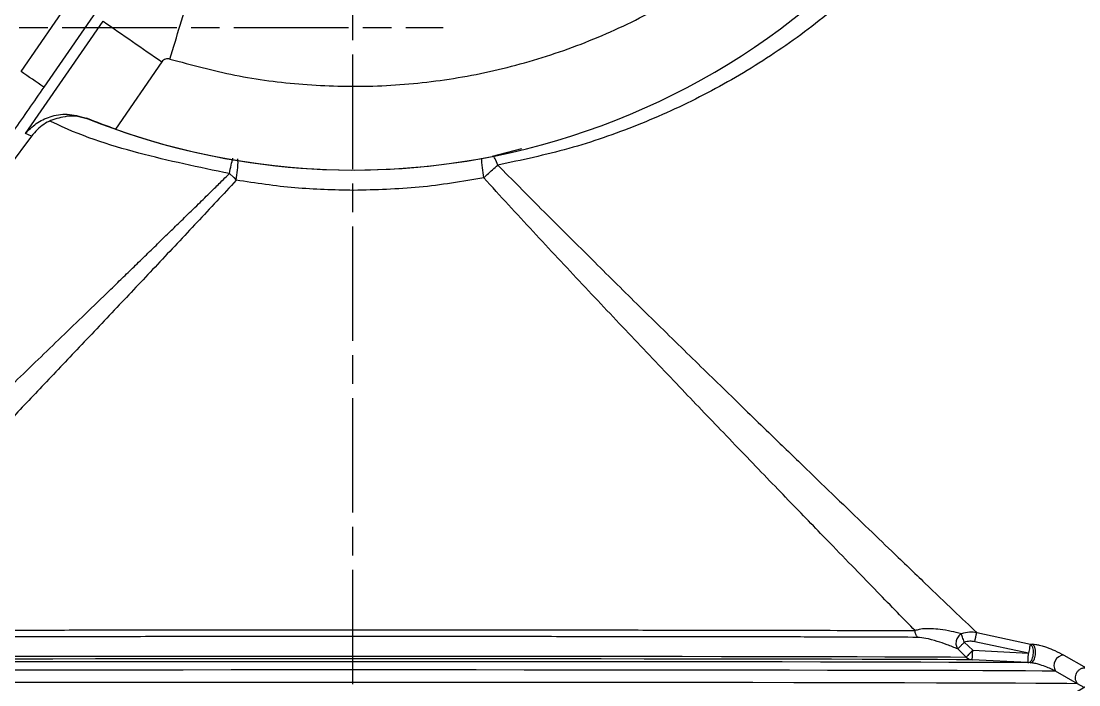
# Model space of a CAD drawing. Header units: millimetres. Extents: x 2451 to 4400, y 944 to 2322.
# Drawn here: x 3236.8 to 3347.6, y 1197 to 1266.6 of the extents above; entities that cross this region are included whole.
import ezdxf

# ---------------------------------------------------------------- set-up
doc = ezdxf.new("R2010")
doc.units = ezdxf.units.MM
doc.linetypes.add('AM_ISO08W050', pattern=[18, 12, -1.5, 3, -1.5])
doc.layers.add('AM_7', color=4, linetype='AM_ISO08W050', lineweight=25)

msp = doc.modelspace()

# ---------------------------------------------------------------- linework, layer by layer
at = {"color": 7, "linetype": 'Continuous', "lineweight": 25}
for p, q in [((3236.78, 1261.309), (3242.89, 1270.163)), ((3245.801, 1269.295), (3239.155, 1259.664)), ((3237.23, 1254.796), (3245.364, 1266.583)), ((3251.525, 1262.316), (3246.661, 1255.269)), ((3242.535, 1256.609), (3241.605, 1256.611)), ((3242.54, 1256.607), (3242.535, 1256.609)), ((3243.953, 1256.272), (3242.54, 1256.607)), ((3243.59, 1256.431), (3243.953, 1256.272)), ((3237.851, 1254.522), (3235.523, 1251.384)), ((3237.851, 1254.522), (3237.23, 1254.796)), ((3289.226, 1253.214), (3286.152, 1252.396)), ((3286.152, 1252.395), (3286.152, 1252.396)), ((3258.606, 1250.607), (3259.057, 1250.181)), ((3259.057, 1250.181), (3259.331, 1249.911)), ((3285.27, 1250.156), (3285.581, 1250.459)), ((3336.938, 1202.483), (3342.56, 1201.292)), ((3335.846, 1199.925), (3334.96, 1200.77)), ((3335.634, 1201.475), (3336.52, 1200.631)), ((3342.362, 1200.338), (3336.732, 1201.531)), ((3342.56, 1201.292), (3342.791, 1201.278)), ((3342.312, 1199.341), (3336.47, 1199.634)), ((3336.52, 1200.631), (3342.362, 1200.338)), ((3346.082, 1200.115), (3348.395, 1198.808)), ((3342.544, 1199.328), (3342.312, 1199.341)), ((3347.511, 1197.131), (3345.204, 1198.448)), ((3348.216, 1196.74), (3347.511, 1197.131))]:
    msp.add_line(p, q, dxfattribs=at)
at = {"color": 7, "linetype": 'Continuous', "lineweight": 25, "flags": 128}
for points in [[(3336.47, 1199.634), (3334.809, 1199.644), (3332.813, 1199.654), (3330.493, 1199.663), (3327.861, 1199.672), (3324.932, 1199.68), (3321.72, 1199.689), (3318.243, 1199.696), (3314.519, 1199.703), (3310.568, 1199.709), (3306.411, 1199.715), (3302.069, 1199.72), (3297.567, 1199.725), (3292.927, 1199.728), (3288.174, 1199.731), (3283.334, 1199.733), (3278.431, 1199.735), (3273.493, 1199.736), (3268.545, 1199.735), (3263.613, 1199.735), (3258.724, 1199.733), (3253.903, 1199.731), (3249.176, 1199.727), (3244.568, 1199.724), (3240.103, 1199.719), (3235.805, 1199.714)], [(3236.15, 1200.004), (3240.407, 1200.009), (3244.828, 1200.014), (3249.392, 1200.018), (3254.074, 1200.021), (3258.848, 1200.023), (3263.69, 1200.025), (3268.575, 1200.026), (3273.475, 1200.026), (3278.366, 1200.025), (3283.221, 1200.024), (3288.015, 1200.021), (3292.722, 1200.018), (3297.317, 1200.015), (3301.776, 1200.01), (3306.076, 1200.005), (3310.193, 1200), (3314.106, 1199.993), (3317.794, 1199.987), (3321.238, 1199.979), (3324.418, 1199.971), (3327.32, 1199.963), (3329.926, 1199.954), (3332.224, 1199.945), (3334.201, 1199.935), (3335.846, 1199.925)], [(3342.312, 1199.341), (3342.405, 1199.354), (3342.497, 1199.398), (3342.585, 1199.472), (3342.665, 1199.574), (3342.736, 1199.7), (3342.795, 1199.846), (3342.841, 1200.008), (3342.871, 1200.18)], [(3342.544, 1199.328), (3340.916, 1199.338), (3338.944, 1199.348), (3336.638, 1199.358), (3334.009, 1199.368), (3331.071, 1199.377), (3327.838, 1199.386), (3324.326, 1199.394), (3320.553, 1199.402), (3316.537, 1199.409), (3312.298, 1199.415), (3307.857, 1199.421), (3303.236, 1199.426), (3298.459, 1199.431), (3293.548, 1199.434), (3288.529, 1199.437), (3283.426, 1199.439), (3278.264, 1199.441), (3273.069, 1199.441), (3267.868, 1199.441), (3262.685, 1199.44), (3257.546, 1199.438), (3252.477, 1199.436), (3247.504, 1199.433), (3242.65, 1199.429), (3237.94, 1199.424), (3233.397, 1199.419)], [(3345.204, 1198.448), (3343.789, 1198.459), (3342.04, 1198.469), (3339.965, 1198.479), (3337.574, 1198.489), (3334.878, 1198.498), (3331.889, 1198.507), (3328.621, 1198.516), (3325.089, 1198.524), (3321.31, 1198.531), (3317.301, 1198.538), (3313.08, 1198.545), (3308.668, 1198.55), (3304.084, 1198.555), (3299.35, 1198.56), (3294.488, 1198.563), (3289.52, 1198.566), (3284.469, 1198.569), (3279.359, 1198.57), (3274.212, 1198.571), (3269.055, 1198.571), (3263.908, 1198.57), (3258.798, 1198.569), (3253.747, 1198.566), (3248.779, 1198.563), (3243.917, 1198.56), (3239.183, 1198.555), (3234.599, 1198.55)], [(3347.511, 1197.131), (3346.396, 1197.142), (3344.934, 1197.153), (3343.132, 1197.164), (3340.998, 1197.174), (3338.543, 1197.184), (3335.777, 1197.193), (3332.713, 1197.203), (3329.366, 1197.211), (3325.751, 1197.219), (3321.885, 1197.227), (3317.785, 1197.234), (3313.472, 1197.24), (3308.964, 1197.246), (3304.283, 1197.251), (3299.451, 1197.256), (3294.49, 1197.259), (3289.422, 1197.262), (3284.272, 1197.265), (3279.064, 1197.266), (3273.82, 1197.267), (3268.567, 1197.267), (3263.328, 1197.266), (3258.128, 1197.264), (3252.99, 1197.262), (3247.938, 1197.259), (3242.997, 1197.255), (3238.189, 1197.25), (3233.535, 1197.245)]]:
    msp.add_lwpolyline(points, dxfattribs=at)
at = {"color": 7, "linetype": 'Continuous', "lineweight": 25}
for centre, radius, start, end in [((3271.634, 1325.99), 75, 250.55137, 332.45778), ((-671.265, 2456.885), 4101.365, 343.070862, 343.174801), ((3944.534, 2269.471), 1222.547, 235.11742, 235.46867), ((2969.794, 873.111), 471.146, 55.13015, 55.48148), ((3271.633, 1325.977), 75, 248.34145, 281.16149), ((2466.436, 1390.337), 890.541, 347.759661, 347.822332), ((3341.706, 1200.453), 1.197, 346.77793, 44.49537), ((3336.525, 1200.566), 0.933, 223.34923, 266.65686), ((3346.094, 1199.044), 1.071, 90.60321, 213.8212)]:
    msp.add_arc(centre, radius, start, end, dxfattribs=at)
for points, knots in [([(3271.2, 1155.758), (3273.761, 1155.783), (3277.341, 1155.818), (3282.61, 1156.096), (3287.075, 1156.432), (3292.391, 1156.997), (3297.96, 1157.771), (3303.773, 1158.781), (3309.744, 1160.037), (3315.82, 1161.547), (3321.958, 1163.318), (3328.124, 1165.352), (3334.287, 1167.652), (3340.424, 1170.217), (3346.512, 1173.047), (3352.532, 1176.141), (3358.464, 1179.496), (3364.293, 1183.108), (3370.003, 1186.973), (3375.579, 1191.088), (3381.006, 1195.445), (3386.272, 1200.039), (3391.363, 1204.864), (3396.268, 1209.911), (3400.975, 1215.174), (3405.473, 1220.644), (3409.751, 1226.312), (3413.8, 1232.17), (3417.609, 1238.206), (3421.171, 1244.412), (3424.476, 1250.777), (3427.517, 1257.289), (3430.286, 1263.939), (3432.776, 1270.713), (3434.982, 1277.601), (3436.896, 1284.589), (3438.515, 1291.667), (3439.833, 1298.821), (3440.846, 1306.038), (3441.55, 1313.305), (3441.943, 1320.609), (3442.022, 1327.937), (3441.785, 1335.275), (3441.231, 1342.61), (3440.359, 1349.927), (3439.168, 1357.214), (3437.66, 1364.457), (3435.835, 1371.642), (3433.695, 1378.754), (3431.241, 1385.782), (3428.476, 1392.71), (3425.403, 1399.527), (3422.026, 1406.217), (3418.349, 1412.769), (3414.375, 1419.169), (3410.11, 1425.405), (3405.559, 1431.463), (3400.727, 1437.331), (3395.62, 1442.997), (3390.243, 1448.45), (3384.796, 1453.498), (3379.323, 1458.15), (3373.865, 1462.419), (3368.24, 1466.462), (3362.458, 1470.27), (3356.531, 1473.838), (3350.469, 1477.16), (3344.283, 1480.23), (3337.986, 1483.044), (3331.592, 1485.596), (3325.117, 1487.882), (3318.58, 1489.898), (3312.005, 1491.641), (3305.432, 1493.106), (3298.938, 1494.287), (3292.648, 1495.184), (3287.125, 1495.768), (3282.242, 1496.135), (3277.418, 1496.375), (3271.443, 1496.492), (3265.927, 1496.382), (3260.657, 1496.11), (3256.193, 1495.773), (3250.877, 1495.208), (3245.308, 1494.434), (3239.494, 1493.424), (3233.523, 1492.168), (3227.447, 1490.657), (3221.309, 1488.887), (3215.144, 1486.853), (3208.981, 1484.553), (3202.844, 1481.988), (3196.756, 1479.157), (3190.736, 1476.064), (3184.803, 1472.709), (3178.974, 1469.097), (3173.264, 1465.231), (3167.689, 1461.117), (3162.262, 1456.76), (3156.996, 1452.166), (3151.905, 1447.341), (3147, 1442.294), (3142.293, 1437.031), (3137.795, 1431.561), (3133.517, 1425.892), (3129.468, 1420.035), (3125.658, 1413.999), (3122.097, 1407.793), (3118.792, 1401.428), (3115.749, 1394.916), (3112.987, 1388.265), (3110.65, 1381.982), (3109.372, 1377.877), (3108.808, 1376.069)], [0, 0, 0, 0, 0.0102074, 0.014274, 0.021037, 0.0280561, 0.0355867, 0.0434511, 0.0515783, 0.0599113, 0.0684099, 0.0770439, 0.085791, 0.0946336, 0.1035582, 0.112554, 0.1216124, 0.1307262, 0.1398897, 0.1490979, 0.1583469, 0.1676331, 0.1769537, 0.1863062, 0.1956884, 0.2050985, 0.2145348, 0.2239961, 0.233481, 0.2429885, 0.2525178, 0.262068, 0.2716385, 0.2812287, 0.2908382, 0.3004664, 0.3101132, 0.3197782, 0.3294613, 0.3391624, 0.3488814, 0.3586183, 0.3683733, 0.3781464, 0.387938, 0.3977483, 0.4075776, 0.4174265, 0.4272956, 0.4371854, 0.4470968, 0.4570307, 0.4669882, 0.4769704, 0.486979, 0.4970156, 0.5070822, 0.5171812, 0.5273154, 0.5374882, 0.5477037, 0.5569145, 0.5661226, 0.5753266, 0.5845258, 0.5937191, 0.6029052, 0.6120821, 0.6212471, 0.6303962, 0.6395236, 0.6486197, 0.6576679, 0.6666375, 0.6754633, 0.6839789, 0.6919633, 0.6976055, 0.7035012, 0.7112199, 0.7214273, 0.7254939, 0.7322569, 0.739276, 0.7468066, 0.754671, 0.7627982, 0.7711312, 0.7796298, 0.7882638, 0.7970109, 0.8058535, 0.8147781, 0.8237739, 0.8328323, 0.8419461, 0.8511096, 0.8603178, 0.8695668, 0.878853, 0.8881736, 0.8975261, 0.9069083, 0.9163184, 0.9257547, 0.935216, 0.9447009, 0.9542084, 0.9637377, 0.9732879, 0.9828584, 0.9924486, 1, 1, 1, 1]), ([(3101.33, 1327.25), (3101.314, 1326.258), (3101.259, 1322.819), (3101.495, 1316.93), (3102.034, 1309.595), (3102.91, 1302.277), (3104.099, 1294.99), (3105.608, 1287.748), (3107.432, 1280.563), (3109.573, 1273.45), (3112.027, 1266.423), (3114.792, 1259.494), (3117.864, 1252.678), (3121.241, 1245.987), (3124.919, 1239.435), (3128.893, 1233.035), (3133.158, 1226.8), (3137.709, 1220.742), (3142.541, 1214.874), (3147.648, 1209.207), (3153.024, 1203.755), (3158.471, 1198.707), (3163.945, 1194.055), (3169.403, 1189.785), (3175.028, 1185.743), (3180.809, 1181.935), (3186.737, 1178.367), (3192.799, 1175.045), (3198.985, 1171.974), (3205.282, 1169.161), (3211.675, 1166.609), (3218.15, 1164.323), (3224.688, 1162.307), (3231.263, 1160.564), (3237.836, 1159.099), (3244.33, 1157.918), (3250.619, 1157.021), (3256.143, 1156.437), (3261.026, 1156.071), (3265.85, 1155.823), (3269.264, 1155.782), (3271.2, 1155.758)], [0, 0, 0, 0, 0.0110977, 0.0384563, 0.065866, 0.0933273, 0.120841, 0.1484084, 0.1760305, 0.2037091, 0.231446, 0.2592434, 0.2871039, 0.3150305, 0.3430267, 0.3710966, 0.3992451, 0.4274777, 0.4558012, 0.4842235, 0.512754, 0.5414043, 0.5672369, 0.5930617, 0.6188752, 0.6446752, 0.6704587, 0.6962218, 0.7219592, 0.7476632, 0.7733229, 0.7989215, 0.8244321, 0.8498086, 0.8749648, 0.8997175, 0.9236002, 0.9459932, 0.9618174, 0.9783523, 1, 1, 1, 1]), ([(3252.369, 1262.614), (3254.633, 1262.001), (3259.212, 1260.761), (3266.357, 1259.836), (3273.724, 1259.641), (3281.213, 1260.301), (3288.686, 1261.83), (3295.969, 1264.224), (3302.927, 1267.441), (3309.434, 1271.42), (3315.36, 1276.046), (3320.614, 1281.214), (3325.208, 1286.764), (3327.711, 1290.794), (3328.948, 1292.787)], [0, 0, 0, 0, 0.079193, 0.1601594, 0.2427828, 0.3278545, 0.4136411, 0.5, 0.5863536, 0.6721403, 0.7572171, 0.8398354, 0.9208043, 1, 1, 1, 1]), ([(3415.93, 1284.03), (3415.63, 1282.968), (3414.693, 1279.663), (3412.787, 1274.212), (3410.228, 1267.685), (3407.344, 1261.273), (3404.158, 1254.985), (3400.67, 1248.836), (3396.885, 1242.84), (3392.809, 1237.011), (3388.446, 1231.362), (3383.802, 1225.907), (3378.883, 1220.657), (3373.874, 1215.801), (3368.819, 1211.329), (3363.761, 1207.231), (3358.533, 1203.357), (3353.145, 1199.715), (3347.609, 1196.312), (3341.936, 1193.154), (3336.139, 1190.247), (3330.232, 1187.596), (3324.228, 1185.207), (3318.146, 1183.085), (3312.006, 1181.232), (3305.839, 1179.654), (3299.695, 1178.355), (3293.686, 1177.343), (3288.119, 1176.632), (3283.273, 1176.187), (3278.804, 1175.909), (3274.899, 1175.771), (3272.299, 1175.762), (3271.251, 1175.758)], [0, 0, 0, 0, 0.0170783, 0.0531439, 0.089298, 0.1255445, 0.1618882, 0.1983346, 0.2348901, 0.2715626, 0.3083611, 0.3452967, 0.3823824, 0.4196345, 0.4532144, 0.4867833, 0.5203362, 0.5538698, 0.5873798, 0.6208602, 0.654303, 0.6876965, 0.7210233, 0.7542563, 0.7873511, 0.8202281, 0.8527303, 0.8844984, 0.9144909, 0.939551, 0.9597807, 0.9837802, 1, 1, 1, 1]), ([(3337.141, 1284.904), (3336.151, 1283.444), (3334.151, 1280.495), (3330.761, 1276.354), (3326.507, 1271.809), (3321.26, 1267.125), (3314.979, 1262.579), (3308.344, 1258.723), (3301.404, 1255.579), (3294.208, 1253.08), (3289.238, 1252.02), (3286.749, 1251.489)], [0, 0, 0, 0, 0.0810679, 0.1637641, 0.2484006, 0.3731554, 0.4979796, 0.6226942, 0.7483588, 0.8739858, 1, 1, 1, 1]), ([(3252.369, 1262.614), (3252.291, 1262.63), (3252.133, 1262.662), (3251.894, 1262.613), (3251.679, 1262.501), (3251.576, 1262.378), (3251.525, 1262.316)], [0, 0, 0, 0, 0.25074163, 0.50062857, 0.74985022, 1, 1, 1, 1]), ([(3239.155, 1259.664), (3238.101, 1258.143), (3236.001, 1255.11), (3232.856, 1250.647), (3229.755, 1246.298), (3227.758, 1243.549), (3226.759, 1242.176)], [0, 0, 0, 0, 0.2514799, 0.5012785, 0.7507527, 1, 1, 1, 1]), ([(3237.23, 1254.796), (3237.584, 1255.169), (3238.291, 1255.912), (3239.784, 1256.62), (3241.56, 1256.977), (3242.913, 1256.613), (3243.59, 1256.431)], [0, 0, 0, 0, 0.2505535, 0.5002592, 0.7500542, 1, 1, 1, 1]), ([(3241.605, 1256.611), (3241.017, 1256.497), (3239.845, 1256.271), (3238.613, 1255.432), (3238.058, 1254.769), (3237.851, 1254.522)], [0, 0, 0, 0, 0.3869803, 0.7723493, 1, 1, 1, 1]), ([(3258.606, 1250.607), (3255.426, 1251.268), (3249.081, 1252.586), (3242.809, 1254.601), (3239.874, 1256.091), (3239.824, 1256.116)], [0, 0, 0, 0, 0.4968488, 0.9914439, 1, 1, 1, 1]), ([(3246.661, 1255.269), (3245.829, 1255.572), (3244.763, 1255.96), (3243.801, 1256.347), (3243.59, 1256.431)], [0, 0, 0, 0, 0.7808049, 1, 1, 1, 1]), ([(3258.606, 1250.607), (3258.668, 1250.912), (3258.794, 1251.54), (3258.917, 1251.995), (3258.98, 1252.229)], [0, 0, 0, 0, 0.4857374, 1, 1, 1, 1]), ([(3259.331, 1249.911), (3259.381, 1250.268), (3259.483, 1251.011), (3259.527, 1251.814), (3259.49, 1252.083), (3259.482, 1252.141)], [0, 0, 0, 0, 0.4219411, 0.8761108, 1, 1, 1, 1]), ([(3285.27, 1250.156), (3285.217, 1250.511), (3285.108, 1251.243), (3285.055, 1251.973), (3285.083, 1252.196), (3285.084, 1252.199)], [0, 0, 0, 0, 0.4817677, 0.9935156, 1, 1, 1, 1]), ([(3286.749, 1251.489), (3286.653, 1251.73), (3286.499, 1252.12), (3286.31, 1252.379), (3286.238, 1252.478)], [0, 0, 0, 0, 0.6176862, 1, 1, 1, 1]), ([(3212.559, 1206.019), (3213.094, 1206.536), (3214.182, 1207.586), (3215.963, 1209.304), (3217.882, 1211.157), (3219.95, 1213.153), (3222.217, 1215.341), (3224.706, 1217.742), (3227.436, 1220.376), (3230.367, 1223.205), (3233.175, 1225.916), (3235.824, 1228.473), (3238.238, 1230.804), (3240.693, 1233.177), (3243.197, 1235.597), (3245.273, 1237.607), (3246.935, 1239.217), (3248.149, 1240.395), (3249.424, 1241.631), (3250.758, 1242.928), (3251.848, 1243.988), (3252.689, 1244.807), (3253.281, 1245.384), (3253.927, 1246.014), (3254.628, 1246.699), (3255.553, 1247.604), (3256.571, 1248.602), (3257.551, 1249.566), (3258.155, 1250.162), (3258.47, 1250.472), (3258.57, 1250.571), (3258.606, 1250.607)], [0, 0, 0, 0, 0.046815, 0.0951103, 0.144924, 0.1962908, 0.2492415, 0.3076599, 0.3687368, 0.4324948, 0.4989523, 0.5474914, 0.5980276, 0.6477144, 0.6969811, 0.7488148, 0.7716581, 0.7956054, 0.8206552, 0.8468061, 0.8740566, 0.8845335, 0.8960667, 0.9086554, 0.922299, 0.9369964, 0.9626405, 0.9816845, 0.994136, 0.9978912, 1, 1, 1, 1]), ([(3285.581, 1250.459), (3285.593, 1250.471), (3285.79, 1250.659), (3286.194, 1251.031), (3286.561, 1251.334), (3286.749, 1251.489)], [0, 0, 0, 0, 0.0311618, 0.5026162, 1, 1, 1, 1]), ([(3286.749, 1251.489), (3288.256, 1249.963), (3291.65, 1246.525), (3296.617, 1241.581), (3301.729, 1236.535), (3306.521, 1231.838), (3311.234, 1227.244), (3315.407, 1223.195), (3319.048, 1219.672), (3322.248, 1216.585), (3325.242, 1213.7), (3328.413, 1210.653), (3331.567, 1207.627), (3334.611, 1204.71), (3336.164, 1203.224), (3336.938, 1202.483)], [0, 0, 0, 0, 0.07572611, 0.17055636, 0.25052947, 0.33654179, 0.4190948, 0.50093292, 0.56530663, 0.62621083, 0.69022754, 0.75126363, 0.83512466, 0.91786775, 1, 1, 1, 1]), ([(3259.331, 1249.911), (3257.96, 1248.436), (3255.198, 1245.465), (3251.098, 1241.109), (3246.974, 1236.739), (3242.929, 1232.466), (3239.01, 1228.332), (3235.503, 1224.636), (3232.371, 1221.338), (3229.576, 1218.395), (3226.961, 1215.642), (3223.53, 1212.031), (3219.491, 1207.782), (3216.69, 1204.833), (3215.341, 1203.413)], [0, 0, 0, 0, 0.0838137, 0.1688192, 0.2514311, 0.3390822, 0.4223802, 0.5013551, 0.5674319, 0.6310507, 0.6922419, 0.7510397, 0.8801277, 1, 1, 1, 1]), ([(3271.633, 1248.847), (3269.571, 1248.892), (3265.42, 1248.983), (3261.369, 1249.6), (3259.331, 1249.911)], [0, 0, 0, 0, 0.4968173, 1, 1, 1, 1]), ([(3285.27, 1250.156), (3283.026, 1249.775), (3278.549, 1249.016), (3273.934, 1248.903), (3271.633, 1248.847)], [0, 0, 0, 0, 0.5013366, 1, 1, 1, 1]), ([(3330.476, 1202.696), (3329.87, 1203.318), (3328.637, 1204.584), (3326.511, 1206.768), (3324.149, 1209.197), (3321.808, 1211.609), (3319.56, 1213.931), (3317.455, 1216.108), (3315.22, 1218.423), (3312.857, 1220.876), (3309.722, 1224.138), (3305.697, 1228.343), (3300.753, 1233.538), (3295.629, 1238.969), (3290.45, 1244.507), (3286.997, 1248.273), (3285.27, 1250.156)], [0, 0, 0, 0, 0.0587619, 0.1195893, 0.1826048, 0.2479184, 0.2950662, 0.3436664, 0.3937468, 0.445333, 0.4984481, 0.5944053, 0.6958661, 0.7979742, 0.8989913, 1, 1, 1, 1]), ([(3335.335, 1202.353), (3334.976, 1202.448), (3334.237, 1202.644), (3333.173, 1202.809), (3332.292, 1202.902), (3331.546, 1202.901), (3330.956, 1202.849), (3330.614, 1202.74), (3330.476, 1202.696)], [0, 0, 0, 0, 0.2114825, 0.4353578, 0.6177492, 0.7418177, 0.8952972, 1, 1, 1, 1]), ([(3330.741, 1201.99), (3329.376, 1201.995), (3326.646, 1202.006), (3321.239, 1202.022), (3314.991, 1202.035), (3307.92, 1202.047), (3300.182, 1202.056), (3291.913, 1202.063), (3283.27, 1202.068), (3274.41, 1202.07), (3265.5, 1202.07), (3256.703, 1202.067), (3248.182, 1202.061), (3240.097, 1202.053), (3232.59, 1202.043), (3225.827, 1202.03), (3219.838, 1202.016), (3216.671, 1202.005), (3215.088, 1202)], [0, 0, 0, 0, 0.0625, 0.125, 0.1875, 0.25, 0.3125001, 0.3750001, 0.4375001, 0.5000001, 0.5625001, 0.6250001, 0.6875001, 0.75, 0.8125, 0.875, 0.9375, 1, 1, 1, 1]), ([(3334.96, 1200.77), (3334.585, 1200.924), (3333.873, 1201.216), (3332.747, 1201.596), (3331.677, 1201.903), (3331.026, 1201.963), (3330.741, 1201.99)], [0, 0, 0, 0, 0.2648616, 0.5022105, 0.7825406, 1, 1, 1, 1]), ([(3336.938, 1202.483), (3336.686, 1202.515), (3336.145, 1202.583), (3335.617, 1202.433), (3335.335, 1202.353)], [0, 0, 0, 0, 0.4646839, 1, 1, 1, 1]), ([(3335.634, 1201.475), (3335.601, 1201.571), (3335.538, 1201.755), (3335.451, 1202.01), (3335.379, 1202.223), (3335.349, 1202.31), (3335.335, 1202.353)], [0, 0, 0, 0, 0.2556808, 0.4940225, 0.7511304, 1, 1, 1, 1]), ([(3334.96, 1200.77), (3334.984, 1200.794), (3335.032, 1200.844), (3335.19, 1201.01), (3335.396, 1201.226), (3335.552, 1201.39), (3335.634, 1201.475)], [0, 0, 0, 0, 0.2433983, 0.4999008, 0.7381386, 1, 1, 1, 1]), ([(3336.732, 1201.531), (3336.559, 1201.558), (3336.189, 1201.616), (3335.826, 1201.524), (3335.634, 1201.475)], [0, 0, 0, 0, 0.4698026, 1, 1, 1, 1]), ([(3342.56, 1201.292), (3342.552, 1201.258), (3342.538, 1201.187), (3342.49, 1200.955), (3342.429, 1200.661), (3342.384, 1200.442), (3342.362, 1200.338)], [0, 0, 0, 0, 0.24287013, 0.50000283, 0.76025324, 1, 1, 1, 1]), ([(3342.544, 1199.328), (3342.609, 1199.339), (3342.741, 1199.363), (3342.916, 1199.567), (3343.04, 1199.847), (3343.108, 1200.163), (3343.123, 1200.497), (3343.076, 1200.831), (3342.964, 1201.126), (3342.849, 1201.228), (3342.791, 1201.278)], [0, 0, 0, 0, 0.1314004, 0.2639809, 0.3888882, 0.4999598, 0.6110823, 0.7360266, 0.8686184, 1, 1, 1, 1]), ([(3342.791, 1201.278), (3342.9, 1201.269), (3343.124, 1201.249), (3343.478, 1201.181), (3343.865, 1201.082), (3344.457, 1200.894), (3345.278, 1200.549), (3345.784, 1200.276), (3346.082, 1200.115)], [0, 0, 0, 0, 0.0810684, 0.1660621, 0.2366046, 0.3536395, 0.6181314, 1, 1, 1, 1]), ([(3336.52, 1200.631), (3336.444, 1200.551), (3336.288, 1200.388), (3336.079, 1200.169), (3335.917, 1199.999), (3335.869, 1199.949), (3335.846, 1199.925)], [0, 0, 0, 0, 0.2426762, 0.5000001, 0.7573239, 1, 1, 1, 1]), ([(3336.47, 1199.634), (3336.471, 1199.649), (3336.472, 1199.672), (3336.478, 1199.797), (3336.487, 1199.965), (3336.501, 1200.244), (3336.514, 1200.503), (3336.52, 1200.631)], [0, 0, 0, 0, 0.23994294, 0.36892527, 0.50059386, 0.75348441, 1, 1, 1, 1]), ([(3342.312, 1199.341), (3342.313, 1199.356), (3342.314, 1199.378), (3342.32, 1199.503), (3342.327, 1199.634), (3342.334, 1199.794), (3342.346, 1200.025), (3342.356, 1200.213), (3342.362, 1200.338)], [0, 0, 0, 0, 0.2396582, 0.3684909, 0.5000023, 0.6379375, 0.7603418, 1, 1, 1, 1]), ([(3345.204, 1198.448), (3344.879, 1198.604), (3344.4, 1198.833), (3343.606, 1199.115), (3343.163, 1199.231), (3342.938, 1199.279), (3342.723, 1199.313), (3342.604, 1199.323), (3342.544, 1199.328)], [0, 0, 0, 0, 0.5236381, 0.7728513, 0.8382965, 0.8951254, 0.9473597, 1, 1, 1, 1]), ([(3347.511, 1197.131), (3347.452, 1197.212), (3347.334, 1197.373), (3347.271, 1197.679), (3347.296, 1197.981), (3347.399, 1198.256), (3347.568, 1198.497), (3347.804, 1198.691), (3348.094, 1198.814), (3348.295, 1198.81), (3348.395, 1198.808)], [0, 0, 0, 0, 0.1309063, 0.2619929, 0.3866448, 0.5, 0.6133552, 0.7380071, 0.8690937, 1, 1, 1, 1])]:
    msp.add_open_spline(points, degree=3, knots=knots, dxfattribs=at)
for points in [[(3215.341, 1202.707), (3216.918, 1202.712), (3220.07, 1202.723), (3226.033, 1202.737), (3232.765, 1202.749), (3240.238, 1202.76), (3248.287, 1202.768), (3256.77, 1202.773), (3265.527, 1202.776), (3274.398, 1202.777), (3283.217, 1202.775), (3291.822, 1202.77), (3300.054, 1202.763), (3307.757, 1202.753), (3314.797, 1202.742), (3321.016, 1202.728), (3326.399, 1202.713), (3329.117, 1202.702), (3330.476, 1202.696)], [(3330.741, 1201.99), (3330.702, 1202.038), (3330.622, 1202.136), (3330.54, 1202.312), (3330.486, 1202.5), (3330.479, 1202.631), (3330.476, 1202.696)], [(3335.335, 1202.353), (3335.271, 1202.313), (3335.143, 1202.233), (3334.984, 1202.057), (3334.858, 1201.852), (3334.813, 1201.699), (3334.79, 1201.623)], [(3334.79, 1201.623), (3334.776, 1201.545), (3334.749, 1201.389), (3334.772, 1201.158), (3334.838, 1200.944), (3334.919, 1200.828), (3334.96, 1200.77)]]:
    msp.add_open_spline(points, degree=3, dxfattribs=at)
at = {"layer": 'AM_7'}
for p, q in [((3271.556, 1107.074), (3271.556, 1464.623)), ((3151.087, 1265.922), (3281.004, 1265.922))]:
    msp.add_line(p, q, dxfattribs=at)

doc.saveas('drawing.dxf')
